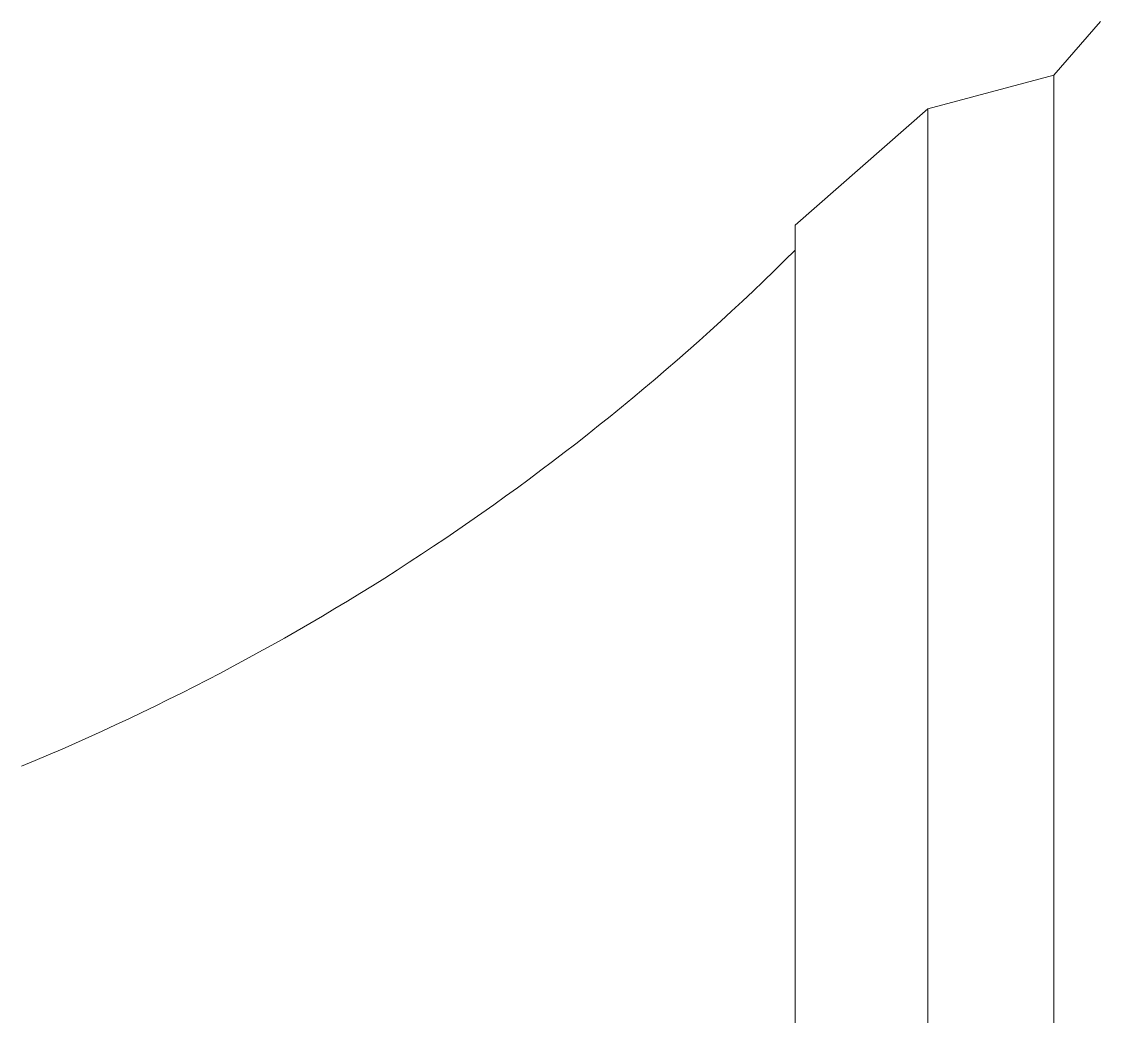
# Model space of a CAD drawing. Header units: metres. Extents: x -5 to 264, y -2 to 18.
# Drawn here: x 7.5706 to 7.8905, y 13.6649 to 13.96 of the extents above; entities that cross this region are included whole.
import ezdxf

# ---------------------------------------------------------------- set-up
doc = ezdxf.new("R2010")
doc.units = ezdxf.units.M
doc.layers.add('A-ROOF', color=7, linetype='Continuous', lineweight=9)

# ---------------------------------------------------------------- blocks, each defined once
blk = doc.blocks.new('Telhados 1 - Telhados 1-4018348-CORTE A_A')
at = {"layer": 'A-ROOF'}
for p, q in [((7.87671, 13.94412), (7.89051, 13.95999)), ((7.83936, 13.93412), (7.87671, 13.94412)), ((7.87671, 13.63978), (7.87671, 13.94412)), ((7.79994, 13.8996), (7.83936, 13.93412)), ((7.83936, 13.62977), (7.83936, 13.93412)), ((7.79994, 13.59525), (7.79994, 13.8996))]:
    blk.add_line(p, q, dxfattribs=at)
blk.add_ellipse((7.29968, 14.3935), major_axis=(0.70825, 0), ratio=0.99995, start_param=5.104866, end_param=5.4967, dxfattribs=at)

msp = doc.modelspace()

# ---------------------------------------------------------------- block references
at = {"layer": 'A-ROOF'}
msp.add_blockref('Telhados 1 - Telhados 1-4018348-CORTE A_A', (0, 0), dxfattribs=at)

doc.saveas('drawing.dxf')
